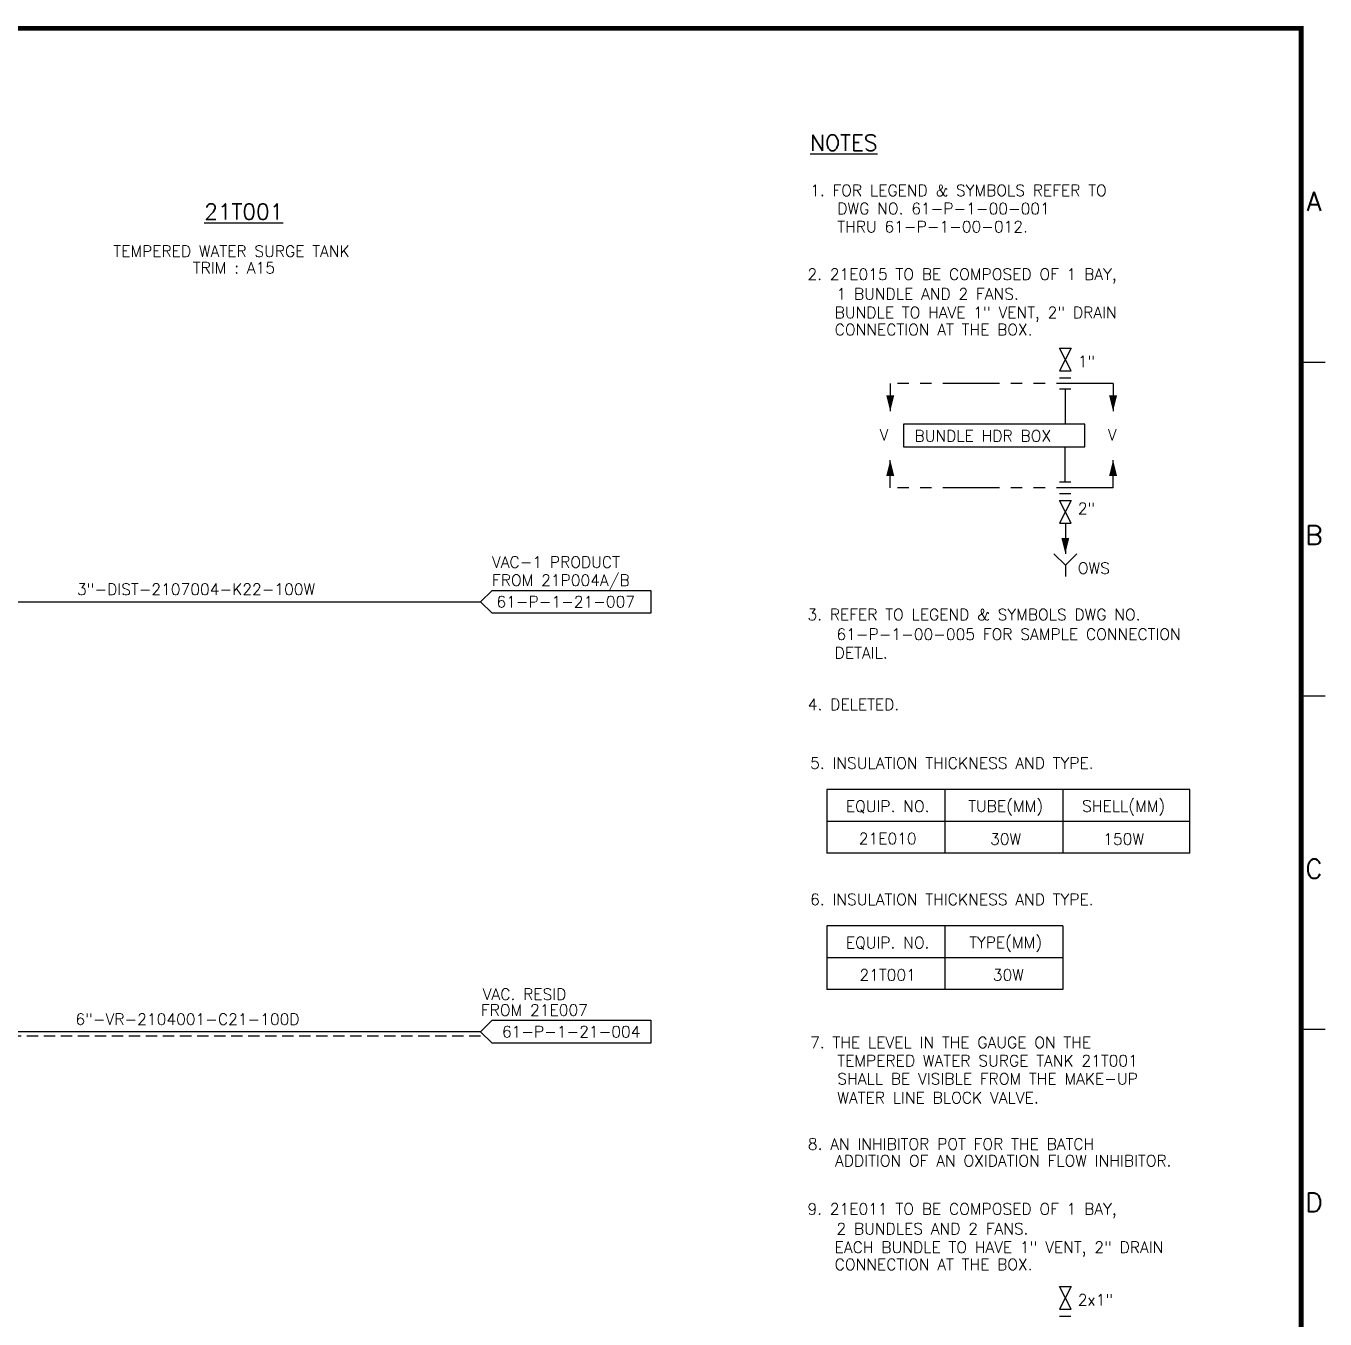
# Model space of a CAD drawing. Header units: millimetres. Extents: x 911 to 1762, y 136 to 743.
# Drawn here: x 1475.4 to 1761.6, y 447.9 to 732.7 of the extents above; entities that cross this region are included whole.
import ezdxf
from ezdxf.enums import TextEntityAlignment as Align

# ---------------------------------------------------------------- set-up
doc = ezdxf.new("R2010")
doc.units = ezdxf.units.MM
doc.header["$LTSCALE"] = 10
doc.linetypes.add('HIDDEN', pattern=[0.375, 0.25, -0.125])
doc.linetypes.add('PHANTOM', pattern=[2.5, 1.25, -0.25, 0.25, -0.25, 0.25, -0.25])
for name, color, linetype in [('2', 2, 'Continuous'), ('3', 3, 'Continuous'), ('DIM', 7, 'Continuous')]:
    doc.layers.add(name, color=color, linetype=linetype)
doc.styles.add('ROMANS', font='romans')
doc.styles.add('S3', font='SIMPLEX')
doc.styles.get("Standard").update_dxf_attribs({"font": 'simplex.shx'})

# ---------------------------------------------------------------- blocks, each defined once
blk = doc.blocks.new('RV1')
for p, q in [((0, -0.05), (0, 0.05)), ((0, 0.05), (0.2, -0.05)), ((0.2, 0.05), (0, -0.05)), ((0.2, -0.05), (0.2, 0.05))]:
    blk.add_line(p, q)
blk = doc.blocks.new('W1')
at = {"layer": '2'}
blk.add_lwpolyline([(0, 0, 0, 2.5, 0), (5, 0, 2.5, 2.5, 0)], format="xyseb", dxfattribs=at)
blk = doc.blocks.new('RB17')
for p, q in [((-0.1, 0), (0, -0.1)), ((0, -0.1), (0.1, 0)), ((0, -0.1), (0, -0.2))]:
    blk.add_line(p, q)

msp = doc.modelspace()

# ---------------------------------------------------------------- linework, layer by layer
at = {"linetype": 'PHANTOM'}
for p, q in [((1714.89, 653.95), (1665.79, 653.95)), ((1714.89, 630.94), (1665.79, 630.94))]:
    msp.add_line(p, q, dxfattribs=at)
for p, q in [((1665.79, 653.95), (1665.79, 647.83)), ((1703.11, 655.2), (1705.61, 655.2)), ((1705.61, 652.7), (1703.11, 652.7)), ((1704.36, 652.7), (1704.36, 644.95)), ((1714.89, 653.95), (1714.89, 647.83)), ((1708.69, 644.95), (1668.69, 644.95)), ((1668.69, 644.95), (1668.69, 639.95)), ((1708.69, 639.95), (1708.69, 644.95)), ((1668.69, 639.95), (1708.69, 639.95)), ((1704.36, 632.19), (1704.36, 639.95)), ((1665.79, 630.94), (1665.79, 637.06)), ((1714.89, 630.94), (1714.89, 637.06)), ((1705.61, 632.19), (1703.11, 632.19)), ((1703.11, 629.69), (1705.61, 629.69)), ((1704.37, 623.16), (1704.37, 616.43)), ((1575.54, 605.85), (1578.04, 608.35)), ((1578.04, 608.35), (1613.04, 608.35)), ((1613.04, 608.35), (1613.04, 603.35)), ((1578.04, 603.35), (1575.54, 605.85)), ((1613.04, 603.35), (1578.04, 603.35)), ((1731.81, 564.47), (1651.81, 564.47)), ((1651.81, 564.47), (1651.81, 550.47)), ((1677.81, 564.47), (1677.81, 550.47)), ((1703.81, 564.47), (1703.81, 550.47)), ((1731.81, 550.47), (1731.81, 564.47)), ((1731.81, 557.47), (1651.81, 557.47)), ((1731.81, 550.47), (1651.81, 550.47)), ((1703.81, 534.43), (1651.81, 534.43)), ((1651.81, 534.43), (1651.81, 520.43)), ((1677.81, 534.43), (1677.81, 520.43)), ((1703.81, 534.43), (1703.81, 520.43)), ((1703.81, 527.43), (1651.81, 527.43)), ((1703.81, 520.43), (1651.81, 520.43)), ((1575.54, 511.15), (1578.04, 513.65)), ((1578.04, 513.65), (1613.04, 513.65)), ((1613.04, 513.65), (1613.04, 508.65)), ((1578.04, 508.65), (1575.54, 511.15)), ((1613.04, 508.65), (1578.04, 508.65)), ((1703.11, 448.48), (1705.61, 448.48))]:
    msp.add_line(p, q)
at = {"color": 6, "const_width": 1.05}
msp.add_lwpolyline([(911.09, 732.17), (1756.34, 732.17), (1756.34, 146.27), (911.09, 146.27), (911.09, 732.17)], dxfattribs=at)
at = {"layer": '3'}
for p, q in [((1457.35, 605.85), (1575.54, 605.85)), ((1575.54, 511.15), (1198.44, 511.15))]:
    msp.add_line(p, q, dxfattribs=at)
at = {"layer": '3', "color": 7, "linetype": 'HIDDEN'}
msp.add_line((1575.54, 510.15), (1199.44, 510.15), dxfattribs=at)
at = {"layer": 'DIM', "color": 7}
for p, q in [((1756.34, 658.67), (1761.59, 658.67)), ((1756.34, 585.17), (1761.59, 585.17)), ((1756.34, 511.67), (1761.59, 511.67))]:
    msp.add_line(p, q, dxfattribs=at)

# ---------------------------------------------------------------- block references
for name, p, xscale, yscale, zscale, rotation in [('RV1', (1704.37, 661.73), 25, 25, 25, 270), ('W1', (1665.79, 647.83), 0.6999999999970896, 0.6999999999970896, 0.7, 90), ('W1', (1714.89, 647.83), 0.6999999999970896, 0.6999999999970896, 0.7, 90), ('W1', (1665.79, 637.06), -0.6999999999970896, 0.6999999999970896, 0.7, 90), ('W1', (1714.89, 637.06), -0.6999999999970896, 0.6999999999970896, 0.7, 90), ('RV1', (1704.37, 623.16), -25, 25, 25, 270), ('W1', (1704.37, 616.43), 0.6999999999970896, 0.6999999999970896, 0.7, 90), ('RV1', (1704.37, 455.01), 25, 25, 25, 270)]:
    msp.add_blockref(name, p, dxfattribs=dict(xscale=xscale, yscale=yscale, zscale=zscale, rotation=rotation))
at = {"xscale": 25, "yscale": 25, "zscale": 25}
msp.add_blockref('RB17', (1704.37, 616.43), dxfattribs=at)

# ---------------------------------------------------------------- texts
for s, p in [('1. FOR LEGEND & SYMBOLS REFER TO', (1648.13, 695.23)), ('DWG NO. 61-P-1-00-001', (1654.13, 691.23)), ('THRU 61-P-1-00-012.', (1654.13, 687.23)), ('2. 21E015 TO BE COMPOSED OF 1 BAY,', (1647.55, 676.76)), ('1 BUNDLE AND 2 FANS.', (1653.94, 672.42)), ('BUNDLE TO HAVE 1" VENT, 2" DRAIN', (1653.55, 668.32)), ('CONNECTION AT THE BOX.', (1653.55, 664.55)), ('VAC-1 PRODUCT', (1578.04, 613.35)), ('3"-DIST-2107004-K22-100W', (1486.59, 607.35)), ('FROM 21P004A/B', (1578.04, 609.35)), ('3. REFER TO LEGEND & SYMBOLS DWG NO.', (1647.55, 601.79)), ('61-P-1-00-005 FOR SAMPLE CONNECTION', (1653.94, 597.45)), ('DETAIL.', (1653.55, 593.35)), ('4. DELETED.', (1647.63, 581.99)), ('5. INSULATION THICKNESS AND TYPE.', (1648.13, 569.07)), ('6. INSULATION THICKNESS AND TYPE.', (1648.13, 539.03)), ('VAC. RESID', (1576, 518.15)), ('FROM 21E007', (1575.6, 514.65)), ('6"-VR-2104001-C21-100D', (1486.25, 512.65)), ('7. THE LEVEL IN THE GAUGE ON THE', (1648.13, 507.51)), ('TEMPERED WATER SURGE TANK 21T001', (1654.13, 503.51)), ('SHALL BE VISIBLE FROM THE MAKE-UP', (1654.13, 499.51)), ('WATER LINE BLOCK VALVE.', (1654.13, 495.36)), ('8. AN INHIBITOR POT FOR THE BATCH', (1647.63, 485.15)), ('ADDITION OF AN OXIDATION FLOW INHIBITOR.', (1653.63, 481.47)), ('9. 21E011 TO BE COMPOSED OF 1 BAY,', (1647.55, 470.84)), ('2 BUNDLES AND 2 FANS.', (1653.94, 466.5)), ('EACH BUNDLE TO HAVE 1" VENT, 2" DRAIN', (1653.55, 462.4)), ('CONNECTION AT THE BOX.', (1653.55, 458.63))]:
    msp.add_text(s, height=2.5).set_placement(p)
at = {"color": 7}
for s, p in [('TEMPERED WATER SURGE TANK', (1494.61, 681.82)), ('TRIM : A15', (1512.12, 678.17))]:
    msp.add_text(s, height=2.5, dxfattribs=at).set_placement(p)
at = {"style": 'ROMANS'}
for s, p in [('1"', (1707.11, 657.54)), ('V', (1663.47, 641.35)), ('BUNDLE HDR BOX', (1671.14, 641.15)), ('V', (1713.74, 641.35)), ('2"', (1707.11, 625.16)), ('OWS', (1707.11, 612.01)), ('2x1"', (1707.11, 450.82))]:
    msp.add_text(s, height=2.5, dxfattribs=at).set_placement(p)
for s, p in [('61-P-1-21-007', (1594.29, 605.85)), ('61-P-1-21-004', (1595.49, 511.15))]:
    msp.add_text(s, height=2.5).set_placement(p, align=Align.MIDDLE)
for s, p in [('EQUIP. NO.', (1665.22, 560.68)), ('TUBE(MM)', (1691.22, 560.68)), ('SHELL(MM)', (1717.22, 560.68)), ('21E010', (1665.22, 553.68)), ('30W', (1691.22, 553.59)), ('150W', (1717.22, 553.59)), ('TYPE(MM)', (1691.22, 530.64)), ('EQUIP. NO.', (1665.22, 530.64)), ('21T001', (1665.22, 523.64)), ('30W', (1691.82, 523.64))]:
    msp.add_text(s, height=2.5, dxfattribs=at).set_placement(p, align=Align.MIDDLE)
at = {"layer": '2'}
msp.add_text('%%UNOTES', height=3.5, dxfattribs=at).set_placement((1648.13, 705.23))
at = {"layer": '2', "color": 2}
msp.add_text('%%U21T001', height=3.5, dxfattribs=at).set_placement((1514.64, 690.04))
at = {"layer": 'DIM', "color": 2, "style": 'S3'}
for s, p in [('A', (1759.14, 694.04)), ('B', (1759.14, 620.54)), ('C', (1759.14, 547.04)), ('D', (1759.14, 473.54))]:
    msp.add_text(s, height=4.2, dxfattribs=at).set_placement(p, align=Align.MIDDLE)

doc.saveas('drawing.dxf')
